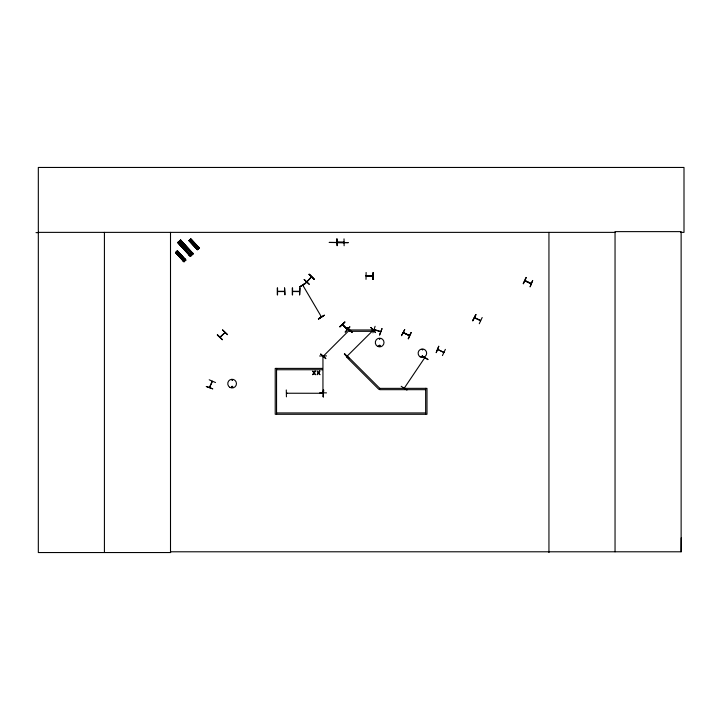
<?xml version="1.0" encoding="UTF-8"?>
<svg xmlns="http://www.w3.org/2000/svg" width="720" height="720" viewBox="0 0 720 720"><rect width="100%" height="100%" fill="white"/><g stroke="black" fill="none" stroke-linecap="round" stroke-linejoin="round"><path stroke-width="1.08" d="M680.634 232.371L684 232.371L684 167.454L38.322 167.454L38.322 552.546L170.604 552.546L170.514 551.79L681.129 551.79L681.228 537.867M342.45 324.738L347.301 329.418L342.612 324.405M322.902 356.688L323.226 355.977M232.713 386.991C231.435 384.417 231.48 389.25 232.713 386.676M379.296 338.859L380.034 338.958L379.323 338.958M378.999 345.744C380.961 343.575 379.665 348.255 379.125 345.438M379.197 345.744C380.583 344.484 379.638 346.968 379.305 345.951M422.766 349.74L422.136 349.38L422.64 349.884M423.045 356.607C421.893 354.213 421.533 358.254 422.937 356.742M425.07 357.876L424.764 358.389M191.745 254.727L191.349 254.889M209.538 387.369L212.472 381.393M323.217 356.634L322.947 355.959M342.405 324.585L347.238 329.391L342.477 324.711M347.463 329.247L346.725 328.779M380.538 331.713L374.031 329.724L374.661 329.913M372.924 332.82L375.111 326.295M379.656 334.98L382.032 328.509L379.566 334.944M349.11 330.768L349.398 330.102M302.823 285.282L303.363 285.525M320.841 316.485L321.426 316.899L302.814 285.21M424.719 357.786L404.226 388.206M232.443 380.232L231.849 379.782L232.29 380.34M422.802 356.661C422.442 354.825 421.515 357.534 422.694 356.724M206.325 386.514L212.796 388.872L206.334 386.478M209.556 387.405L212.175 381.222M215.514 382.545L209.205 379.791M401.526 335.646L404.739 329.553L401.49 335.637M403.776 333.108L403.371 332.541L409.32 335.682M408.726 335.412L409.581 335.466M408.168 338.733L410.976 332.451M408.402 338.841L411.3 332.595M443.826 352.566L437.85 349.452M442.431 355.581L445.374 349.362M472.698 320.688L475.92 314.595L472.671 320.67M472.932 320.796L475.875 314.568M479.259 323.73L482.175 317.493M526.05 277.407L523.179 283.662M523.413 283.77L526.311 277.533M524.997 280.845L531.108 283.77L524.961 280.827M531.072 283.662L530.523 283.437M287.019 393.237L286.443 393.228M323.1 393.588L322.623 393.21M277.65 291.294L284.526 291.294M292.653 291.294L299.529 291.294M366.111 275.787L366.939 276.102M311.463 277.092L306.909 281.862M348.93 330.525L349.344 330.156L323.343 356.157M372.789 330.768L373.005 330.102M404.028 388.008L404.379 387.495L404.325 388.125M424.467 358.281L424.818 357.768M406.935 390.069L401.184 386.28M423.018 356.463L427.995 359.415M184.905 260.631L184.527 260.64M191.448 254.997L190.98 254.421M232.443 387.162C232.677 385.209 230.769 387.837 232.47 387.036M323.172 393.273L286.542 393.237M372.843 276.093L366.129 276.057M304.2 279.495L309.195 284.22M313.929 279.225L309.186 274.212L313.956 279.189M339.822 326.7L344.898 322.056L339.795 326.682M340.038 326.916L344.835 321.984M342.819 325.044L342.693 324.486M320.715 354.096L325.881 358.659L320.733 354.069M347.301 327.501L352.17 332.361M349.83 326.916L345.24 332.055M345.213 332.028L349.803 326.889M324 355.869L323.55 356.337L323.757 355.689M347.004 356.103L347.49 355.617M347.202 356.274L347.337 355.662M372.681 330.768L373.167 330.273L346.383 356.886L378.828 389.322L379.773 388.377L426.987 388.341L426.987 414.279L275.22 414.279L275.22 368.397L322.425 368.397L322.425 369.738L276.552 369.738M217.323 334.971L222.327 339.696L217.53 334.773M222.579 329.958L227.574 334.701L222.615 329.931M222.345 339.687L217.341 334.944M374.103 329.463L374.76 329.67M179.199 243.864L181.737 241.533M180.054 244.791L182.583 242.469M181.332 246.186L183.861 243.855M177.39 250.947L175.572 252.621L183.969 261.783L185.922 259.983L177.48 250.857L176.922 251.361L185.328 260.523M188.946 240.624L190.89 238.824L199.296 247.986L197.343 249.786L188.955 240.615L197.46 249.678M182.466 247.428L184.995 245.097M176.553 253.431L178.245 251.883M189.927 241.434L191.619 239.877M177.12 254.052L178.812 252.495M190.494 242.055L192.186 240.498M183.744 248.823L186.273 246.492M177.975 254.979L179.667 253.431M191.349 242.982L193.041 241.434M178.731 255.807L180.423 254.259M192.105 243.81L193.797 242.262M179.586 256.734L181.278 255.186M192.96 244.737L194.652 243.189M189.225 254.799L191.763 252.468M183.24 260.721L184.932 259.173M189.171 255.582L192.555 252.486M196.614 248.724L198.306 247.176M183.204 261.243L185.454 259.173L183.267 261.315M189.27 255.69L192.654 252.594M196.641 249.318L198.891 247.248M322.947 392.112L322.947 392.733L322.947 356.031M311.337 276.777L306.837 281.889M474.516 317.601L480.645 320.409M531.171 283.419L525.033 280.557L525.69 280.908M299.889 286.785L305.829 283.302M318.366 318.771L324.324 315.333M344.025 242.19L343.233 242.658M403.407 332.595L409.509 335.403M422.298 356.031L422.109 356.724M337.833 242.424C374.733 243.045 298.944 242.172 343.881 242.496M284.481 291.582L277.722 291.537M366.246 275.751L372.987 275.787L372.366 275.715M299.385 291.609L292.653 291.537M337.284 242.118L343.953 242.127M302.985 285.021L303.336 285.624M337.257 242.649L344.025 242.577M319.626 355.986L326.511 355.896M319.626 392.823L326.511 392.877M286.47 393.273L287.091 393.273M286.425 396.837L286.281 389.961M36 232.641L38.322 232.632M38.322 232.371L615.042 232.371M344.025 238.86L344.115 245.745M366.111 272.466L366.012 279.342M366.201 276.048L372.996 276.102M277.263 287.973L277.299 294.858M284.526 287.973L284.913 294.858L284.625 287.973M292.266 287.973L292.302 294.858M425.646 389.673L379.773 389.673L379.773 388.341L347.337 355.941M276.552 412.938L425.646 412.938M374.247 329.472L380.583 331.533M337.761 242.118L337.95 242.568M480.501 320.724L474.417 317.862M409.482 335.682L403.245 332.82M437.751 349.488L443.934 352.35M423.783 356.868L427.851 359.622M309.168 274.239L314.172 278.964M308.997 274.428L313.992 279.153M304.164 279.531L309.186 284.229M347.103 327.708L351.999 332.541M349.479 358.659L344.556 353.862L347.112 356.859M344.52 353.889L347.319 356.652M344.34 354.069L347.139 356.832M220.248 337.32L225.036 332.532L219.888 337.113M190.746 238.959L199.161 248.103M190.638 239.058L199.026 248.229M190.521 239.157L198.963 248.283M190.449 239.229L198.828 248.409M190.296 239.364L198.738 248.49M198.576 248.643L198.054 249.12M189.531 240.084L197.937 249.237M189.495 240.111L197.82 249.345M189.405 240.201L197.793 249.372M189.27 240.318L197.613 249.543M189.09 240.489L197.568 249.579M180.468 240.111L193.041 253.863L180.414 240.156M180.261 240.3L192.843 254.043M180.135 240.408L192.744 254.133L180.828 241.263M179.973 240.561L192.519 254.34M192.159 254.673L191.385 255.384M178.416 242.01L191.034 255.726M178.281 242.136L190.827 255.915M178.218 242.199L190.719 256.014L178.056 242.343M177.921 242.469L190.539 256.176M177.786 242.586L190.377 256.329M177.399 250.929L185.787 260.1M177.255 251.064L185.652 260.226M177.192 251.118L185.58 260.289M177.039 251.262L185.472 260.388M176.166 252.072L184.554 261.243M176.049 252.18L184.527 261.279M175.905 252.315L184.419 261.378M175.833 252.378L184.302 261.477M175.698 252.504L184.104 261.666M175.608 252.585L183.978 261.774M323.271 389.952L323.28 396.837M681.129 551.79L681.129 231.624L615.042 231.624L615.042 551.79M548.946 232.371L548.946 552.546M425.646 388.341L425.646 414.279M373.032 272.466L373.032 279.342M337.05 238.86L337.14 245.745L336.789 238.86M292.554 287.973L292.554 294.858M277.551 287.973L277.551 294.858M276.552 368.397L276.552 414.279M170.505 232.371L170.505 552.546M104.418 232.371L104.418 552.546M179.514 255.348C180.054 257.319 181.089 254.034 179.514 255.348M183.636 246.726C184.446 249.687 185.994 244.773 183.636 246.726M192.888 243.342C193.428 245.322 194.463 242.037 192.888 243.342M438.768 346.293L436.185 352.683L438.741 346.284M532.656 280.476L530.091 286.866L532.638 280.467M314.982 371.097L314.1 372.519L312.678 371.097L313.794 372.915L312.642 374.733L314.064 373.275L315.504 374.733L314.37 372.888L315.504 371.097L314.982 371.097M319.446 371.097L318.564 372.519L317.142 371.097L318.258 372.915L317.106 374.733L318.528 373.275L319.968 374.733L318.834 372.888L319.968 371.097L319.446 371.097M370.908 327.501L375.534 332.604L370.881 327.519M180.639 239.949L177.723 242.649L190.332 256.374L193.239 253.683L180.63 239.958M305.658 283.014L299.916 286.821L305.658 283.014M324.279 315.252L318.528 319.059L324.279 315.252M323.604 389.952L323.262 396.837L323.604 389.952M373.374 272.466L372.987 279.342L373.374 272.466M299.916 287.973L299.628 294.858L299.916 287.973M372.366 329.976L349.425 329.976L349.425 331.317L372.366 331.317L372.366 329.976M192.357 254.493L179.811 240.705L192.348 254.502M190.458 254.772L179.352 242.64L190.404 254.817M420.264 356.913A4.266 4.266 0 0 0 426.663 353.214A4.266 4.266 0 0 0 420.264 349.524A4.266 4.266 0 0 0 420.264 356.913M377.487 346.302A4.356 4.356 0 0 0 384.012 342.531A4.356 4.356 0 0 0 377.487 338.76A4.356 4.356 0 0 0 377.487 346.302M229.941 387.387A4.356 4.356 0 0 0 236.466 383.616A4.356 4.356 0 0 0 229.941 379.845A4.356 4.356 0 0 0 229.941 387.387"/></g></svg>
